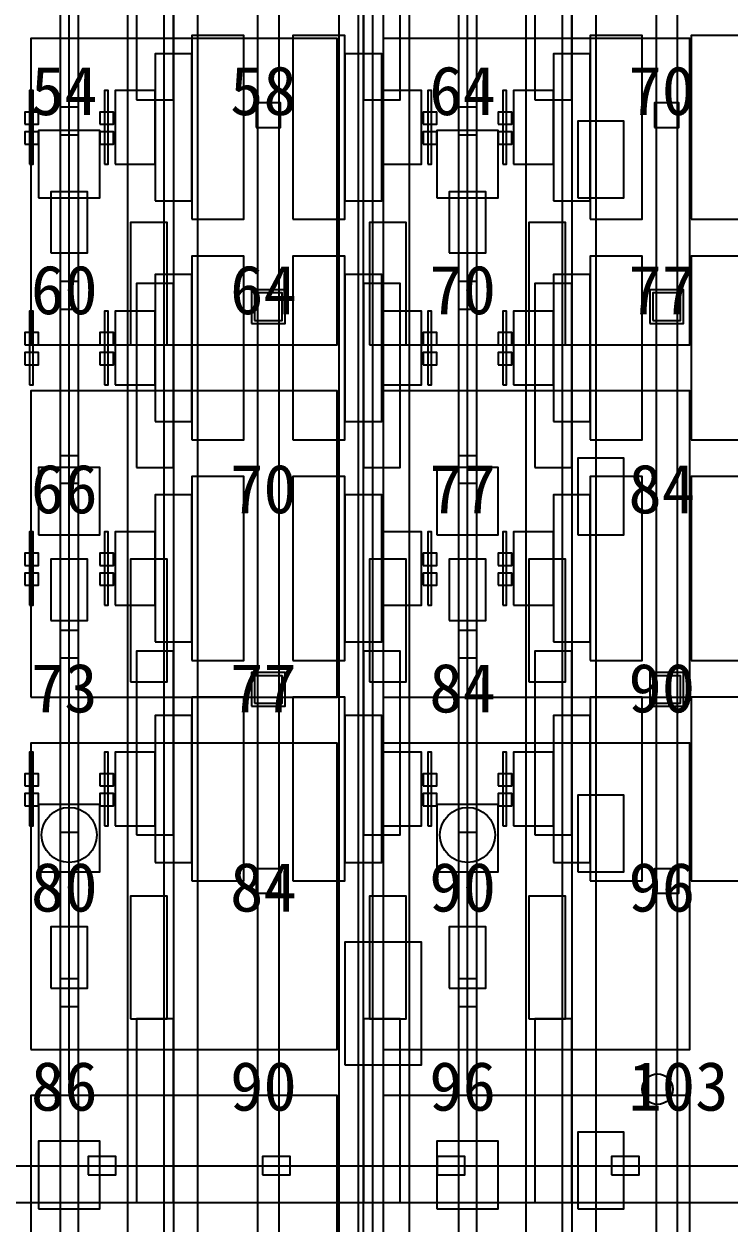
# Model space of a CAD drawing. Header units: metres. Extents: x -1640 to 1560, y -268 to 2338.
# Drawn here: x -178.22 to -155.19, y 1645.3 to 1684.47 of the extents above; entities that cross this region are included whole.
import ezdxf

# ---------------------------------------------------------------- set-up
doc = ezdxf.new("R2010")
doc.units = ezdxf.units.M
for name, color, linetype in [('1F_CHL', 4, 'Continuous'), ('1F_PUMP', 2, 'Continuous'), ('1F_SCR', 3, 'Continuous'), ('1F_STRUCT_COLUMN', 8, 'Continuous'), ('2F_CSF_LATERAL_RACK_CONCEPT', 9, 'Continuous'), ('2F_RFG', 5, 'Continuous'), ('2F_STRUCT_COLUMN', 8, 'Continuous'), ('2F_VMB', 6, 'Continuous'), ('3F_CLEANROOM_OVERHEAD_PIPE_DUCT_CONCEPT', 9, 'Continuous'), ('3F_EHS_EGRESS_DIST_M', 2, 'Continuous'), ('3F_EHS_EXTINGUISHER_HYDRANT_CABINET_CONCEPT', 1, 'Continuous'), ('3F_EHS_GAS_DETECTOR', 6, 'Continuous'), ('3F_ETCH', 2, 'Continuous'), ('3F_FOUP', 5, 'Continuous'), ('3F_OHT', 9, 'Continuous'), ('3F_OHTV', 1, 'Continuous'), ('3F_STK', 3, 'Continuous'), ('3F_STRUCT_COLUMN', 8, 'Continuous'), ('3F_TBAR', 6, 'Continuous'), ('4F_FFU', 1, 'Continuous'), ('4F_STRUCT_PLENUM_TRUSS_CONCEPT', 9, 'Continuous'), ('5F_CHL', 4, 'Continuous'), ('5F_PUMP', 2, 'Continuous'), ('5F_SCR', 3, 'Continuous'), ('5F_STRUCT_COLUMN', 8, 'Continuous'), ('6F_CSF_LATERAL_RACK_CONCEPT', 9, 'Continuous'), ('6F_RFG', 5, 'Continuous'), ('6F_STRUCT_COLUMN', 8, 'Continuous'), ('6F_VMB', 6, 'Continuous'), ('7F_CLEANROOM_OVERHEAD_PIPE_DUCT_CONCEPT', 9, 'Continuous'), ('7F_EHS_EGRESS_DIST_M', 2, 'Continuous'), ('7F_EHS_EXTINGUISHER_HYDRANT_CABINET_CONCEPT', 1, 'Continuous'), ('7F_EHS_GAS_DETECTOR', 6, 'Continuous'), ('7F_ETCH', 2, 'Continuous'), ('7F_FOUP', 5, 'Continuous'), ('7F_OHT', 9, 'Continuous'), ('7F_OHTV', 1, 'Continuous'), ('7F_STK', 3, 'Continuous'), ('7F_STRUCT_COLUMN', 8, 'Continuous'), ('7F_TBAR', 6, 'Continuous'), ('8F_FFU', 1, 'Continuous'), ('8F_STRUCT_PLENUM_TRUSS_CONCEPT', 9, 'Continuous'), ('EHS_TREATED_EXHAUST', 30, 'Continuous'), ('UTIL_GAS.BULK_CONCEPT', 2, 'Continuous'), ('UTIL_PCW.R_CONCEPT', 1, 'Continuous'), ('UTIL_PCW.S_CONCEPT', 6, 'Continuous')]:
    doc.layers.add(name, color=color, linetype=linetype)

msp = doc.modelspace()

# ---------------------------------------------------------------- linework, layer by layer
at = {"layer": '1F_CHL'}
for points in [[(-160.15, 1678.8), (-158.65, 1678.8), (-158.65, 1681.3), (-160.15, 1681.3)], [(-160.15, 1667.8), (-158.65, 1667.8), (-158.65, 1670.3), (-160.15, 1670.3)], [(-160.15, 1656.8), (-158.65, 1656.8), (-158.65, 1659.3), (-160.15, 1659.3)], [(-160.15, 1645.8), (-158.65, 1645.8), (-158.65, 1648.3), (-160.15, 1648.3)]]:
    msp.add_lwpolyline(points, close=True, dxfattribs=at)
at = {"layer": '1F_PUMP'}
for points in [[(-174.75, 1674), (-173.55, 1674), (-173.55, 1678), (-174.75, 1678)], [(-166.95, 1674), (-165.75, 1674), (-165.75, 1678), (-166.95, 1678)], [(-161.75, 1674), (-160.55, 1674), (-160.55, 1678), (-161.75, 1678)], [(-174.75, 1663), (-173.55, 1663), (-173.55, 1667), (-174.75, 1667)], [(-166.95, 1663), (-165.75, 1663), (-165.75, 1667), (-166.95, 1667)], [(-161.75, 1663), (-160.55, 1663), (-160.55, 1667), (-161.75, 1667)], [(-174.75, 1652), (-173.55, 1652), (-173.55, 1656), (-174.75, 1656)], [(-166.95, 1652), (-165.75, 1652), (-165.75, 1656), (-166.95, 1656)], [(-161.75, 1652), (-160.55, 1652), (-160.55, 1656), (-161.75, 1656)]]:
    msp.add_lwpolyline(points, close=True, dxfattribs=at)
at = {"layer": '1F_SCR'}
for points in [[(-177.75, 1678.8), (-175.75, 1678.8), (-175.75, 1681), (-177.75, 1681)], [(-164.75, 1678.8), (-162.75, 1678.8), (-162.75, 1681), (-164.75, 1681)], [(-177.75, 1667.8), (-175.75, 1667.8), (-175.75, 1670), (-177.75, 1670)], [(-164.75, 1667.8), (-162.75, 1667.8), (-162.75, 1670), (-164.75, 1670)], [(-177.75, 1656.8), (-175.75, 1656.8), (-175.75, 1659), (-177.75, 1659)], [(-164.75, 1656.8), (-162.75, 1656.8), (-162.75, 1659), (-164.75, 1659)], [(-177.75, 1645.8), (-175.75, 1645.8), (-175.75, 1648), (-177.75, 1648)], [(-164.75, 1645.8), (-162.75, 1645.8), (-162.75, 1648), (-164.75, 1648)]]:
    msp.add_lwpolyline(points, close=True, dxfattribs=at)
at = {"layer": '1F_STRUCT_COLUMN'}
for points in [[(-170.8, 1674.7), (-169.7, 1674.7), (-169.7, 1675.8), (-170.8, 1675.8)], [(-157.8, 1674.7), (-156.7, 1674.7), (-156.7, 1675.8), (-157.8, 1675.8)], [(-170.8, 1662.2), (-169.7, 1662.2), (-169.7, 1663.3), (-170.8, 1663.3)], [(-157.8, 1662.2), (-156.7, 1662.2), (-156.7, 1663.3), (-157.8, 1663.3)]]:
    msp.add_lwpolyline(points, close=True, dxfattribs=at)
at = {"layer": '2F_CSF_LATERAL_RACK_CONCEPT'}
for points in [[(-173.35, 1573), (-172.55, 1573), (-172.55, 1719), (-173.35, 1719)], [(-167.95, 1573), (-167.15, 1573), (-167.15, 1719), (-167.95, 1719)], [(-160.35, 1573), (-159.55, 1573), (-159.55, 1719), (-160.35, 1719)]]:
    msp.add_lwpolyline(points, close=True, dxfattribs=at)
at = {"layer": '2F_RFG'}
for points in [[(-174.55, 1682), (-173.35, 1682), (-173.35, 1688), (-174.55, 1688)], [(-167.15, 1682), (-165.95, 1682), (-165.95, 1688), (-167.15, 1688)], [(-161.55, 1682), (-160.35, 1682), (-160.35, 1688), (-161.55, 1688)], [(-174.55, 1670), (-173.35, 1670), (-173.35, 1676), (-174.55, 1676)], [(-167.15, 1670), (-165.95, 1670), (-165.95, 1676), (-167.15, 1676)], [(-161.55, 1670), (-160.35, 1670), (-160.35, 1676), (-161.55, 1676)], [(-174.55, 1658), (-173.35, 1658), (-173.35, 1664), (-174.55, 1664)], [(-167.15, 1658), (-165.95, 1658), (-165.95, 1664), (-167.15, 1664)], [(-161.55, 1658), (-160.35, 1658), (-160.35, 1664), (-161.55, 1664)], [(-174.55, 1646), (-173.35, 1646), (-173.35, 1652), (-174.55, 1652)], [(-167.15, 1646), (-165.95, 1646), (-165.95, 1652), (-167.15, 1652)], [(-161.55, 1646), (-160.35, 1646), (-160.35, 1652), (-161.55, 1652)]]:
    msp.add_lwpolyline(points, close=True, dxfattribs=at)
at = {"layer": '2F_STRUCT_COLUMN'}
for points in [[(-170.7, 1674.8), (-169.8, 1674.8), (-169.8, 1675.7), (-170.7, 1675.7)], [(-157.7, 1674.8), (-156.8, 1674.8), (-156.8, 1675.7), (-157.7, 1675.7)], [(-170.7, 1662.3), (-169.8, 1662.3), (-169.8, 1663.2), (-170.7, 1663.2)], [(-157.7, 1662.3), (-156.8, 1662.3), (-156.8, 1663.2), (-157.7, 1663.2)]]:
    msp.add_lwpolyline(points, close=True, dxfattribs=at)
at = {"layer": '2F_VMB'}
for points in [[(-177.35, 1677), (-176.15, 1677), (-176.15, 1679), (-177.35, 1679)], [(-164.35, 1677), (-163.15, 1677), (-163.15, 1679), (-164.35, 1679)], [(-177.35, 1665), (-176.15, 1665), (-176.15, 1667), (-177.35, 1667)], [(-164.35, 1665), (-163.15, 1665), (-163.15, 1667), (-164.35, 1667)], [(-177.35, 1653), (-176.15, 1653), (-176.15, 1655), (-177.35, 1655)], [(-164.35, 1653), (-163.15, 1653), (-163.15, 1655), (-164.35, 1655)]]:
    msp.add_lwpolyline(points, close=True, dxfattribs=at)
at = {"layer": '3F_CLEANROOM_OVERHEAD_PIPE_DUCT_CONCEPT'}
for points in [[(-174.85, 1572), (-173.65, 1572), (-173.65, 1720), (-174.85, 1720)], [(-166.85, 1572), (-165.65, 1572), (-165.65, 1720), (-166.85, 1720)], [(-161.85, 1572), (-160.65, 1572), (-160.65, 1720), (-161.85, 1720)]]:
    msp.add_lwpolyline(points, close=True, dxfattribs=at)
at = {"layer": '3F_EHS_EXTINGUISHER_HYDRANT_CABINET_CONCEPT'}
msp.add_circle((-157.55, 1649.7), 0.5, dxfattribs=at)
at = {"layer": '3F_EHS_GAS_DETECTOR'}
for centre in [(-176.75, 1658), (-163.75, 1658)]:
    msp.add_circle(centre, 0.9, dxfattribs=at)
at = {"layer": '3F_ETCH'}
for points in [[(-172.75, 1678.1), (-171.05, 1678.1), (-171.05, 1684.1), (-172.75, 1684.1)], [(-169.45, 1678.1), (-167.75, 1678.1), (-167.75, 1684.1), (-169.45, 1684.1)], [(-159.75, 1678.1), (-158.05, 1678.1), (-158.05, 1684.1), (-159.75, 1684.1)], [(-156.45, 1678.1), (-154.75, 1678.1), (-154.75, 1684.1), (-156.45, 1684.1)], [(-173.95, 1678.7), (-172.75, 1678.7), (-172.75, 1683.5), (-173.95, 1683.5)], [(-167.75, 1678.7), (-166.55, 1678.7), (-166.55, 1683.5), (-167.75, 1683.5)], [(-160.95, 1678.7), (-159.75, 1678.7), (-159.75, 1683.5), (-160.95, 1683.5)], [(-175.25, 1679.9), (-173.95, 1679.9), (-173.95, 1682.3), (-175.25, 1682.3)], [(-166.55, 1679.9), (-165.25, 1679.9), (-165.25, 1682.3), (-166.55, 1682.3)], [(-162.25, 1679.9), (-160.95, 1679.9), (-160.95, 1682.3), (-162.25, 1682.3)], [(-172.75, 1670.9), (-171.05, 1670.9), (-171.05, 1676.9), (-172.75, 1676.9)], [(-169.45, 1670.9), (-167.75, 1670.9), (-167.75, 1676.9), (-169.45, 1676.9)], [(-159.75, 1670.9), (-158.05, 1670.9), (-158.05, 1676.9), (-159.75, 1676.9)], [(-156.45, 1670.9), (-154.75, 1670.9), (-154.75, 1676.9), (-156.45, 1676.9)], [(-173.95, 1671.5), (-172.75, 1671.5), (-172.75, 1676.3), (-173.95, 1676.3)], [(-167.75, 1671.5), (-166.55, 1671.5), (-166.55, 1676.3), (-167.75, 1676.3)], [(-160.95, 1671.5), (-159.75, 1671.5), (-159.75, 1676.3), (-160.95, 1676.3)], [(-175.25, 1672.7), (-173.95, 1672.7), (-173.95, 1675.1), (-175.25, 1675.1)], [(-166.55, 1672.7), (-165.25, 1672.7), (-165.25, 1675.1), (-166.55, 1675.1)], [(-162.25, 1672.7), (-160.95, 1672.7), (-160.95, 1675.1), (-162.25, 1675.1)], [(-172.75, 1663.7), (-171.05, 1663.7), (-171.05, 1669.7), (-172.75, 1669.7)], [(-169.45, 1663.7), (-167.75, 1663.7), (-167.75, 1669.7), (-169.45, 1669.7)], [(-159.75, 1663.7), (-158.05, 1663.7), (-158.05, 1669.7), (-159.75, 1669.7)], [(-156.45, 1663.7), (-154.75, 1663.7), (-154.75, 1669.7), (-156.45, 1669.7)], [(-173.95, 1664.3), (-172.75, 1664.3), (-172.75, 1669.1), (-173.95, 1669.1)], [(-167.75, 1664.3), (-166.55, 1664.3), (-166.55, 1669.1), (-167.75, 1669.1)], [(-160.95, 1664.3), (-159.75, 1664.3), (-159.75, 1669.1), (-160.95, 1669.1)], [(-175.25, 1665.5), (-173.95, 1665.5), (-173.95, 1667.9), (-175.25, 1667.9)], [(-166.55, 1665.5), (-165.25, 1665.5), (-165.25, 1667.9), (-166.55, 1667.9)], [(-162.25, 1665.5), (-160.95, 1665.5), (-160.95, 1667.9), (-162.25, 1667.9)], [(-172.75, 1656.5), (-171.05, 1656.5), (-171.05, 1662.5), (-172.75, 1662.5)], [(-169.45, 1656.5), (-167.75, 1656.5), (-167.75, 1662.5), (-169.45, 1662.5)], [(-159.75, 1656.5), (-158.05, 1656.5), (-158.05, 1662.5), (-159.75, 1662.5)], [(-156.45, 1656.5), (-154.75, 1656.5), (-154.75, 1662.5), (-156.45, 1662.5)], [(-173.95, 1657.1), (-172.75, 1657.1), (-172.75, 1661.9), (-173.95, 1661.9)], [(-167.75, 1657.1), (-166.55, 1657.1), (-166.55, 1661.9), (-167.75, 1661.9)], [(-160.95, 1657.1), (-159.75, 1657.1), (-159.75, 1661.9), (-160.95, 1661.9)], [(-175.25, 1658.3), (-173.95, 1658.3), (-173.95, 1660.7), (-175.25, 1660.7)], [(-166.55, 1658.3), (-165.25, 1658.3), (-165.25, 1660.7), (-166.55, 1660.7)], [(-162.25, 1658.3), (-160.95, 1658.3), (-160.95, 1660.7), (-162.25, 1660.7)]]:
    msp.add_lwpolyline(points, close=True, dxfattribs=at)
at = {"layer": '3F_FOUP'}
for points in [[(-178.2, 1681.2), (-177.75, 1681.2), (-177.75, 1681.6), (-178.2, 1681.6)], [(-175.75, 1681.2), (-175.3, 1681.2), (-175.3, 1681.6), (-175.75, 1681.6)], [(-165.2, 1681.2), (-164.75, 1681.2), (-164.75, 1681.6), (-165.2, 1681.6)], [(-162.75, 1681.2), (-162.3, 1681.2), (-162.3, 1681.6), (-162.75, 1681.6)], [(-178.2, 1680.55), (-177.75, 1680.55), (-177.75, 1680.95), (-178.2, 1680.95)], [(-175.75, 1680.55), (-175.3, 1680.55), (-175.3, 1680.95), (-175.75, 1680.95)], [(-165.2, 1680.55), (-164.75, 1680.55), (-164.75, 1680.95), (-165.2, 1680.95)], [(-162.75, 1680.55), (-162.3, 1680.55), (-162.3, 1680.95), (-162.75, 1680.95)], [(-178.2, 1674), (-177.75, 1674), (-177.75, 1674.4), (-178.2, 1674.4)], [(-175.75, 1674), (-175.3, 1674), (-175.3, 1674.4), (-175.75, 1674.4)], [(-165.2, 1674), (-164.75, 1674), (-164.75, 1674.4), (-165.2, 1674.4)], [(-162.75, 1674), (-162.3, 1674), (-162.3, 1674.4), (-162.75, 1674.4)], [(-178.2, 1673.35), (-177.75, 1673.35), (-177.75, 1673.75), (-178.2, 1673.75)], [(-175.75, 1673.35), (-175.3, 1673.35), (-175.3, 1673.75), (-175.75, 1673.75)], [(-165.2, 1673.35), (-164.75, 1673.35), (-164.75, 1673.75), (-165.2, 1673.75)], [(-162.75, 1673.35), (-162.3, 1673.35), (-162.3, 1673.75), (-162.75, 1673.75)], [(-178.2, 1666.8), (-177.75, 1666.8), (-177.75, 1667.2), (-178.2, 1667.2)], [(-175.75, 1666.8), (-175.3, 1666.8), (-175.3, 1667.2), (-175.75, 1667.2)], [(-165.2, 1666.8), (-164.75, 1666.8), (-164.75, 1667.2), (-165.2, 1667.2)], [(-162.75, 1666.8), (-162.3, 1666.8), (-162.3, 1667.2), (-162.75, 1667.2)], [(-178.2, 1666.15), (-177.75, 1666.15), (-177.75, 1666.55), (-178.2, 1666.55)], [(-175.75, 1666.15), (-175.3, 1666.15), (-175.3, 1666.55), (-175.75, 1666.55)], [(-165.2, 1666.15), (-164.75, 1666.15), (-164.75, 1666.55), (-165.2, 1666.55)], [(-162.75, 1666.15), (-162.3, 1666.15), (-162.3, 1666.55), (-162.75, 1666.55)], [(-178.2, 1659.6), (-177.75, 1659.6), (-177.75, 1660), (-178.2, 1660)], [(-175.75, 1659.6), (-175.3, 1659.6), (-175.3, 1660), (-175.75, 1660)], [(-165.2, 1659.6), (-164.75, 1659.6), (-164.75, 1660), (-165.2, 1660)], [(-162.75, 1659.6), (-162.3, 1659.6), (-162.3, 1660), (-162.75, 1660)], [(-178.2, 1658.95), (-177.75, 1658.95), (-177.75, 1659.35), (-178.2, 1659.35)], [(-175.75, 1658.95), (-175.3, 1658.95), (-175.3, 1659.35), (-175.75, 1659.35)], [(-165.2, 1658.95), (-164.75, 1658.95), (-164.75, 1659.35), (-165.2, 1659.35)], [(-162.75, 1658.95), (-162.3, 1658.95), (-162.3, 1659.35), (-162.75, 1659.35)]]:
    msp.add_lwpolyline(points, close=True, dxfattribs=at)
at = {"layer": '3F_OHT'}
for p, q in [((-176.75, 1650), (-176.75, 1720)), ((-163.75, 1650), (-163.75, 1720)), ((-281, 1647.2), (-59.5, 1647.2))]:
    msp.add_line(p, q, dxfattribs=at)
at = {"layer": '3F_OHTV'}
for points in [[(-177.05, 1680.86), (-176.45, 1680.86), (-176.45, 1681.76), (-177.05, 1681.76)], [(-164.05, 1680.86), (-163.45, 1680.86), (-163.45, 1681.76), (-164.05, 1681.76)], [(-177.05, 1675.17), (-176.45, 1675.17), (-176.45, 1676.07), (-177.05, 1676.07)], [(-164.05, 1675.17), (-163.45, 1675.17), (-163.45, 1676.07), (-164.05, 1676.07)], [(-177.05, 1669.48), (-176.45, 1669.48), (-176.45, 1670.38), (-177.05, 1670.38)], [(-164.05, 1669.48), (-163.45, 1669.48), (-163.45, 1670.38), (-164.05, 1670.38)], [(-177.05, 1663.78), (-176.45, 1663.78), (-176.45, 1664.68), (-177.05, 1664.68)], [(-164.05, 1663.78), (-163.45, 1663.78), (-163.45, 1664.68), (-164.05, 1664.68)], [(-177.05, 1658.09), (-176.45, 1658.09), (-176.45, 1658.99), (-177.05, 1658.99)], [(-164.05, 1658.09), (-163.45, 1658.09), (-163.45, 1658.99), (-164.05, 1658.99)], [(-177.05, 1652.4), (-176.45, 1652.4), (-176.45, 1653.3), (-177.05, 1653.3)], [(-164.05, 1652.4), (-163.45, 1652.4), (-163.45, 1653.3), (-164.05, 1653.3)], [(-176.13, 1646.9), (-175.23, 1646.9), (-175.23, 1647.5), (-176.13, 1647.5)], [(-170.44, 1646.9), (-169.54, 1646.9), (-169.54, 1647.5), (-170.44, 1647.5)], [(-164.74, 1646.9), (-163.84, 1646.9), (-163.84, 1647.5), (-164.74, 1647.5)], [(-159.05, 1646.9), (-158.15, 1646.9), (-158.15, 1647.5), (-159.05, 1647.5)]]:
    msp.add_lwpolyline(points, close=True, dxfattribs=at)
at = {"layer": '3F_STK'}
msp.add_lwpolyline([(-167.75, 1650.5), (-165.25, 1650.5), (-165.25, 1654.5), (-167.75, 1654.5)], close=True, dxfattribs=at)
at = {"layer": '3F_STRUCT_COLUMN'}
for points in [[(-170.65, 1681.1), (-169.85, 1681.1), (-169.85, 1681.9), (-170.65, 1681.9)], [(-157.65, 1681.1), (-156.85, 1681.1), (-156.85, 1681.9), (-157.65, 1681.9)], [(-170.65, 1656.1), (-169.85, 1656.1), (-169.85, 1656.9), (-170.65, 1656.9)], [(-157.65, 1656.1), (-156.85, 1656.1), (-156.85, 1656.9), (-157.65, 1656.9)]]:
    msp.add_lwpolyline(points, close=True, dxfattribs=at)
at = {"layer": '3F_TBAR'}
for points in [[(-178.05, 1679.9), (-177.93, 1679.9), (-177.93, 1682.3), (-178.05, 1682.3)], [(-175.6, 1679.9), (-175.48, 1679.9), (-175.48, 1682.3), (-175.6, 1682.3)], [(-165.05, 1679.9), (-164.93, 1679.9), (-164.93, 1682.3), (-165.05, 1682.3)], [(-162.6, 1679.9), (-162.48, 1679.9), (-162.48, 1682.3), (-162.6, 1682.3)], [(-178.05, 1672.7), (-177.93, 1672.7), (-177.93, 1675.1), (-178.05, 1675.1)], [(-175.6, 1672.7), (-175.48, 1672.7), (-175.48, 1675.1), (-175.6, 1675.1)], [(-165.05, 1672.7), (-164.93, 1672.7), (-164.93, 1675.1), (-165.05, 1675.1)], [(-162.6, 1672.7), (-162.48, 1672.7), (-162.48, 1675.1), (-162.6, 1675.1)], [(-178.05, 1665.5), (-177.93, 1665.5), (-177.93, 1667.9), (-178.05, 1667.9)], [(-175.6, 1665.5), (-175.48, 1665.5), (-175.48, 1667.9), (-175.6, 1667.9)], [(-165.05, 1665.5), (-164.93, 1665.5), (-164.93, 1667.9), (-165.05, 1667.9)], [(-162.6, 1665.5), (-162.48, 1665.5), (-162.48, 1667.9), (-162.6, 1667.9)], [(-178.05, 1658.3), (-177.93, 1658.3), (-177.93, 1660.7), (-178.05, 1660.7)], [(-175.6, 1658.3), (-175.48, 1658.3), (-175.48, 1660.7), (-175.6, 1660.7)], [(-165.05, 1658.3), (-164.93, 1658.3), (-164.93, 1660.7), (-165.05, 1660.7)], [(-162.6, 1658.3), (-162.48, 1658.3), (-162.48, 1660.7), (-162.6, 1660.7)]]:
    msp.add_lwpolyline(points, close=True, dxfattribs=at)
at = {"layer": '4F_FFU'}
for points in [[(-178, 1674), (-168, 1674), (-168, 1684), (-178, 1684)], [(-166.5, 1674), (-156.5, 1674), (-156.5, 1684), (-166.5, 1684)], [(-178, 1662.5), (-168, 1662.5), (-168, 1672.5), (-178, 1672.5)], [(-166.5, 1662.5), (-156.5, 1662.5), (-156.5, 1672.5), (-166.5, 1672.5)], [(-178, 1651), (-168, 1651), (-168, 1661), (-178, 1661)], [(-166.5, 1651), (-156.5, 1651), (-156.5, 1661), (-166.5, 1661)], [(-178, 1639.5), (-168, 1639.5), (-168, 1649.5), (-178, 1649.5)], [(-166.5, 1639.5), (-156.5, 1639.5), (-156.5, 1649.5), (-166.5, 1649.5)]]:
    msp.add_lwpolyline(points, close=True, dxfattribs=at)
at = {"layer": '4F_STRUCT_PLENUM_TRUSS_CONCEPT'}
for points in [[(-170.6, 1569), (-169.9, 1569), (-169.9, 1723), (-170.6, 1723)], [(-157.6, 1569), (-156.9, 1569), (-156.9, 1723), (-157.6, 1723)]]:
    msp.add_lwpolyline(points, close=True, dxfattribs=at)
at = {"layer": '5F_CHL'}
for points in [[(-160.15, 1678.8), (-158.65, 1678.8), (-158.65, 1681.3), (-160.15, 1681.3)], [(-160.15, 1667.8), (-158.65, 1667.8), (-158.65, 1670.3), (-160.15, 1670.3)], [(-160.15, 1656.8), (-158.65, 1656.8), (-158.65, 1659.3), (-160.15, 1659.3)], [(-160.15, 1645.8), (-158.65, 1645.8), (-158.65, 1648.3), (-160.15, 1648.3)]]:
    msp.add_lwpolyline(points, close=True, dxfattribs=at)
at = {"layer": '5F_PUMP'}
for points in [[(-174.75, 1674), (-173.55, 1674), (-173.55, 1678), (-174.75, 1678)], [(-166.95, 1674), (-165.75, 1674), (-165.75, 1678), (-166.95, 1678)], [(-161.75, 1674), (-160.55, 1674), (-160.55, 1678), (-161.75, 1678)], [(-174.75, 1663), (-173.55, 1663), (-173.55, 1667), (-174.75, 1667)], [(-166.95, 1663), (-165.75, 1663), (-165.75, 1667), (-166.95, 1667)], [(-161.75, 1663), (-160.55, 1663), (-160.55, 1667), (-161.75, 1667)], [(-174.75, 1652), (-173.55, 1652), (-173.55, 1656), (-174.75, 1656)], [(-166.95, 1652), (-165.75, 1652), (-165.75, 1656), (-166.95, 1656)], [(-161.75, 1652), (-160.55, 1652), (-160.55, 1656), (-161.75, 1656)]]:
    msp.add_lwpolyline(points, close=True, dxfattribs=at)
at = {"layer": '5F_SCR'}
for points in [[(-177.75, 1678.8), (-175.75, 1678.8), (-175.75, 1681), (-177.75, 1681)], [(-164.75, 1678.8), (-162.75, 1678.8), (-162.75, 1681), (-164.75, 1681)], [(-177.75, 1667.8), (-175.75, 1667.8), (-175.75, 1670), (-177.75, 1670)], [(-164.75, 1667.8), (-162.75, 1667.8), (-162.75, 1670), (-164.75, 1670)], [(-177.75, 1656.8), (-175.75, 1656.8), (-175.75, 1659), (-177.75, 1659)], [(-164.75, 1656.8), (-162.75, 1656.8), (-162.75, 1659), (-164.75, 1659)], [(-177.75, 1645.8), (-175.75, 1645.8), (-175.75, 1648), (-177.75, 1648)], [(-164.75, 1645.8), (-162.75, 1645.8), (-162.75, 1648), (-164.75, 1648)]]:
    msp.add_lwpolyline(points, close=True, dxfattribs=at)
at = {"layer": '5F_STRUCT_COLUMN'}
for points in [[(-170.8, 1674.7), (-169.7, 1674.7), (-169.7, 1675.8), (-170.8, 1675.8)], [(-157.8, 1674.7), (-156.7, 1674.7), (-156.7, 1675.8), (-157.8, 1675.8)], [(-170.8, 1662.2), (-169.7, 1662.2), (-169.7, 1663.3), (-170.8, 1663.3)], [(-157.8, 1662.2), (-156.7, 1662.2), (-156.7, 1663.3), (-157.8, 1663.3)]]:
    msp.add_lwpolyline(points, close=True, dxfattribs=at)
at = {"layer": '6F_CSF_LATERAL_RACK_CONCEPT'}
for points in [[(-173.35, 1573), (-172.55, 1573), (-172.55, 1719), (-173.35, 1719)], [(-167.95, 1573), (-167.15, 1573), (-167.15, 1719), (-167.95, 1719)], [(-160.35, 1573), (-159.55, 1573), (-159.55, 1719), (-160.35, 1719)]]:
    msp.add_lwpolyline(points, close=True, dxfattribs=at)
at = {"layer": '6F_RFG'}
for points in [[(-174.55, 1682), (-173.35, 1682), (-173.35, 1688), (-174.55, 1688)], [(-167.15, 1682), (-165.95, 1682), (-165.95, 1688), (-167.15, 1688)], [(-161.55, 1682), (-160.35, 1682), (-160.35, 1688), (-161.55, 1688)], [(-174.55, 1670), (-173.35, 1670), (-173.35, 1676), (-174.55, 1676)], [(-167.15, 1670), (-165.95, 1670), (-165.95, 1676), (-167.15, 1676)], [(-161.55, 1670), (-160.35, 1670), (-160.35, 1676), (-161.55, 1676)], [(-174.55, 1658), (-173.35, 1658), (-173.35, 1664), (-174.55, 1664)], [(-167.15, 1658), (-165.95, 1658), (-165.95, 1664), (-167.15, 1664)], [(-161.55, 1658), (-160.35, 1658), (-160.35, 1664), (-161.55, 1664)], [(-174.55, 1646), (-173.35, 1646), (-173.35, 1652), (-174.55, 1652)], [(-167.15, 1646), (-165.95, 1646), (-165.95, 1652), (-167.15, 1652)], [(-161.55, 1646), (-160.35, 1646), (-160.35, 1652), (-161.55, 1652)]]:
    msp.add_lwpolyline(points, close=True, dxfattribs=at)
at = {"layer": '6F_STRUCT_COLUMN'}
for points in [[(-170.7, 1674.8), (-169.8, 1674.8), (-169.8, 1675.7), (-170.7, 1675.7)], [(-157.7, 1674.8), (-156.8, 1674.8), (-156.8, 1675.7), (-157.7, 1675.7)], [(-170.7, 1662.3), (-169.8, 1662.3), (-169.8, 1663.2), (-170.7, 1663.2)], [(-157.7, 1662.3), (-156.8, 1662.3), (-156.8, 1663.2), (-157.7, 1663.2)]]:
    msp.add_lwpolyline(points, close=True, dxfattribs=at)
at = {"layer": '6F_VMB'}
for points in [[(-177.35, 1677), (-176.15, 1677), (-176.15, 1679), (-177.35, 1679)], [(-164.35, 1677), (-163.15, 1677), (-163.15, 1679), (-164.35, 1679)], [(-177.35, 1665), (-176.15, 1665), (-176.15, 1667), (-177.35, 1667)], [(-164.35, 1665), (-163.15, 1665), (-163.15, 1667), (-164.35, 1667)], [(-177.35, 1653), (-176.15, 1653), (-176.15, 1655), (-177.35, 1655)], [(-164.35, 1653), (-163.15, 1653), (-163.15, 1655), (-164.35, 1655)]]:
    msp.add_lwpolyline(points, close=True, dxfattribs=at)
at = {"layer": '7F_CLEANROOM_OVERHEAD_PIPE_DUCT_CONCEPT'}
for points in [[(-174.85, 1572), (-173.65, 1572), (-173.65, 1720), (-174.85, 1720)], [(-166.85, 1572), (-165.65, 1572), (-165.65, 1720), (-166.85, 1720)], [(-161.85, 1572), (-160.65, 1572), (-160.65, 1720), (-161.85, 1720)]]:
    msp.add_lwpolyline(points, close=True, dxfattribs=at)
at = {"layer": '7F_EHS_EXTINGUISHER_HYDRANT_CABINET_CONCEPT'}
msp.add_circle((-157.55, 1649.7), 0.5, dxfattribs=at)
at = {"layer": '7F_EHS_GAS_DETECTOR'}
for centre in [(-176.75, 1658), (-163.75, 1658)]:
    msp.add_circle(centre, 0.9, dxfattribs=at)
at = {"layer": '7F_ETCH'}
for points in [[(-172.75, 1678.1), (-171.05, 1678.1), (-171.05, 1684.1), (-172.75, 1684.1)], [(-169.45, 1678.1), (-167.75, 1678.1), (-167.75, 1684.1), (-169.45, 1684.1)], [(-159.75, 1678.1), (-158.05, 1678.1), (-158.05, 1684.1), (-159.75, 1684.1)], [(-156.45, 1678.1), (-154.75, 1678.1), (-154.75, 1684.1), (-156.45, 1684.1)], [(-173.95, 1678.7), (-172.75, 1678.7), (-172.75, 1683.5), (-173.95, 1683.5)], [(-167.75, 1678.7), (-166.55, 1678.7), (-166.55, 1683.5), (-167.75, 1683.5)], [(-160.95, 1678.7), (-159.75, 1678.7), (-159.75, 1683.5), (-160.95, 1683.5)], [(-175.25, 1679.9), (-173.95, 1679.9), (-173.95, 1682.3), (-175.25, 1682.3)], [(-166.55, 1679.9), (-165.25, 1679.9), (-165.25, 1682.3), (-166.55, 1682.3)], [(-162.25, 1679.9), (-160.95, 1679.9), (-160.95, 1682.3), (-162.25, 1682.3)], [(-172.75, 1670.9), (-171.05, 1670.9), (-171.05, 1676.9), (-172.75, 1676.9)], [(-169.45, 1670.9), (-167.75, 1670.9), (-167.75, 1676.9), (-169.45, 1676.9)], [(-159.75, 1670.9), (-158.05, 1670.9), (-158.05, 1676.9), (-159.75, 1676.9)], [(-156.45, 1670.9), (-154.75, 1670.9), (-154.75, 1676.9), (-156.45, 1676.9)], [(-173.95, 1671.5), (-172.75, 1671.5), (-172.75, 1676.3), (-173.95, 1676.3)], [(-167.75, 1671.5), (-166.55, 1671.5), (-166.55, 1676.3), (-167.75, 1676.3)], [(-160.95, 1671.5), (-159.75, 1671.5), (-159.75, 1676.3), (-160.95, 1676.3)], [(-175.25, 1672.7), (-173.95, 1672.7), (-173.95, 1675.1), (-175.25, 1675.1)], [(-166.55, 1672.7), (-165.25, 1672.7), (-165.25, 1675.1), (-166.55, 1675.1)], [(-162.25, 1672.7), (-160.95, 1672.7), (-160.95, 1675.1), (-162.25, 1675.1)], [(-172.75, 1663.7), (-171.05, 1663.7), (-171.05, 1669.7), (-172.75, 1669.7)], [(-169.45, 1663.7), (-167.75, 1663.7), (-167.75, 1669.7), (-169.45, 1669.7)], [(-159.75, 1663.7), (-158.05, 1663.7), (-158.05, 1669.7), (-159.75, 1669.7)], [(-156.45, 1663.7), (-154.75, 1663.7), (-154.75, 1669.7), (-156.45, 1669.7)], [(-173.95, 1664.3), (-172.75, 1664.3), (-172.75, 1669.1), (-173.95, 1669.1)], [(-167.75, 1664.3), (-166.55, 1664.3), (-166.55, 1669.1), (-167.75, 1669.1)], [(-160.95, 1664.3), (-159.75, 1664.3), (-159.75, 1669.1), (-160.95, 1669.1)], [(-175.25, 1665.5), (-173.95, 1665.5), (-173.95, 1667.9), (-175.25, 1667.9)], [(-166.55, 1665.5), (-165.25, 1665.5), (-165.25, 1667.9), (-166.55, 1667.9)], [(-162.25, 1665.5), (-160.95, 1665.5), (-160.95, 1667.9), (-162.25, 1667.9)], [(-172.75, 1656.5), (-171.05, 1656.5), (-171.05, 1662.5), (-172.75, 1662.5)], [(-169.45, 1656.5), (-167.75, 1656.5), (-167.75, 1662.5), (-169.45, 1662.5)], [(-159.75, 1656.5), (-158.05, 1656.5), (-158.05, 1662.5), (-159.75, 1662.5)], [(-156.45, 1656.5), (-154.75, 1656.5), (-154.75, 1662.5), (-156.45, 1662.5)], [(-173.95, 1657.1), (-172.75, 1657.1), (-172.75, 1661.9), (-173.95, 1661.9)], [(-167.75, 1657.1), (-166.55, 1657.1), (-166.55, 1661.9), (-167.75, 1661.9)], [(-160.95, 1657.1), (-159.75, 1657.1), (-159.75, 1661.9), (-160.95, 1661.9)], [(-175.25, 1658.3), (-173.95, 1658.3), (-173.95, 1660.7), (-175.25, 1660.7)], [(-166.55, 1658.3), (-165.25, 1658.3), (-165.25, 1660.7), (-166.55, 1660.7)], [(-162.25, 1658.3), (-160.95, 1658.3), (-160.95, 1660.7), (-162.25, 1660.7)]]:
    msp.add_lwpolyline(points, close=True, dxfattribs=at)
at = {"layer": '7F_FOUP'}
for points in [[(-178.2, 1681.2), (-177.75, 1681.2), (-177.75, 1681.6), (-178.2, 1681.6)], [(-175.75, 1681.2), (-175.3, 1681.2), (-175.3, 1681.6), (-175.75, 1681.6)], [(-165.2, 1681.2), (-164.75, 1681.2), (-164.75, 1681.6), (-165.2, 1681.6)], [(-162.75, 1681.2), (-162.3, 1681.2), (-162.3, 1681.6), (-162.75, 1681.6)], [(-178.2, 1680.55), (-177.75, 1680.55), (-177.75, 1680.95), (-178.2, 1680.95)], [(-175.75, 1680.55), (-175.3, 1680.55), (-175.3, 1680.95), (-175.75, 1680.95)], [(-165.2, 1680.55), (-164.75, 1680.55), (-164.75, 1680.95), (-165.2, 1680.95)], [(-162.75, 1680.55), (-162.3, 1680.55), (-162.3, 1680.95), (-162.75, 1680.95)], [(-178.2, 1674), (-177.75, 1674), (-177.75, 1674.4), (-178.2, 1674.4)], [(-175.75, 1674), (-175.3, 1674), (-175.3, 1674.4), (-175.75, 1674.4)], [(-165.2, 1674), (-164.75, 1674), (-164.75, 1674.4), (-165.2, 1674.4)], [(-162.75, 1674), (-162.3, 1674), (-162.3, 1674.4), (-162.75, 1674.4)], [(-178.2, 1673.35), (-177.75, 1673.35), (-177.75, 1673.75), (-178.2, 1673.75)], [(-175.75, 1673.35), (-175.3, 1673.35), (-175.3, 1673.75), (-175.75, 1673.75)], [(-165.2, 1673.35), (-164.75, 1673.35), (-164.75, 1673.75), (-165.2, 1673.75)], [(-162.75, 1673.35), (-162.3, 1673.35), (-162.3, 1673.75), (-162.75, 1673.75)], [(-178.2, 1666.8), (-177.75, 1666.8), (-177.75, 1667.2), (-178.2, 1667.2)], [(-175.75, 1666.8), (-175.3, 1666.8), (-175.3, 1667.2), (-175.75, 1667.2)], [(-165.2, 1666.8), (-164.75, 1666.8), (-164.75, 1667.2), (-165.2, 1667.2)], [(-162.75, 1666.8), (-162.3, 1666.8), (-162.3, 1667.2), (-162.75, 1667.2)], [(-178.2, 1666.15), (-177.75, 1666.15), (-177.75, 1666.55), (-178.2, 1666.55)], [(-175.75, 1666.15), (-175.3, 1666.15), (-175.3, 1666.55), (-175.75, 1666.55)], [(-165.2, 1666.15), (-164.75, 1666.15), (-164.75, 1666.55), (-165.2, 1666.55)], [(-162.75, 1666.15), (-162.3, 1666.15), (-162.3, 1666.55), (-162.75, 1666.55)], [(-178.2, 1659.6), (-177.75, 1659.6), (-177.75, 1660), (-178.2, 1660)], [(-175.75, 1659.6), (-175.3, 1659.6), (-175.3, 1660), (-175.75, 1660)], [(-165.2, 1659.6), (-164.75, 1659.6), (-164.75, 1660), (-165.2, 1660)], [(-162.75, 1659.6), (-162.3, 1659.6), (-162.3, 1660), (-162.75, 1660)], [(-178.2, 1658.95), (-177.75, 1658.95), (-177.75, 1659.35), (-178.2, 1659.35)], [(-175.75, 1658.95), (-175.3, 1658.95), (-175.3, 1659.35), (-175.75, 1659.35)], [(-165.2, 1658.95), (-164.75, 1658.95), (-164.75, 1659.35), (-165.2, 1659.35)], [(-162.75, 1658.95), (-162.3, 1658.95), (-162.3, 1659.35), (-162.75, 1659.35)]]:
    msp.add_lwpolyline(points, close=True, dxfattribs=at)
at = {"layer": '7F_OHT'}
for p, q in [((-176.75, 1650), (-176.75, 1720)), ((-163.75, 1650), (-163.75, 1720)), ((-281, 1647.2), (-59.5, 1647.2))]:
    msp.add_line(p, q, dxfattribs=at)
at = {"layer": '7F_OHTV'}
for points in [[(-177.05, 1680.86), (-176.45, 1680.86), (-176.45, 1681.76), (-177.05, 1681.76)], [(-164.05, 1680.86), (-163.45, 1680.86), (-163.45, 1681.76), (-164.05, 1681.76)], [(-177.05, 1675.17), (-176.45, 1675.17), (-176.45, 1676.07), (-177.05, 1676.07)], [(-164.05, 1675.17), (-163.45, 1675.17), (-163.45, 1676.07), (-164.05, 1676.07)], [(-177.05, 1669.48), (-176.45, 1669.48), (-176.45, 1670.38), (-177.05, 1670.38)], [(-164.05, 1669.48), (-163.45, 1669.48), (-163.45, 1670.38), (-164.05, 1670.38)], [(-177.05, 1663.78), (-176.45, 1663.78), (-176.45, 1664.68), (-177.05, 1664.68)], [(-164.05, 1663.78), (-163.45, 1663.78), (-163.45, 1664.68), (-164.05, 1664.68)], [(-177.05, 1658.09), (-176.45, 1658.09), (-176.45, 1658.99), (-177.05, 1658.99)], [(-164.05, 1658.09), (-163.45, 1658.09), (-163.45, 1658.99), (-164.05, 1658.99)], [(-177.05, 1652.4), (-176.45, 1652.4), (-176.45, 1653.3), (-177.05, 1653.3)], [(-164.05, 1652.4), (-163.45, 1652.4), (-163.45, 1653.3), (-164.05, 1653.3)], [(-176.13, 1646.9), (-175.23, 1646.9), (-175.23, 1647.5), (-176.13, 1647.5)], [(-170.44, 1646.9), (-169.54, 1646.9), (-169.54, 1647.5), (-170.44, 1647.5)], [(-164.74, 1646.9), (-163.84, 1646.9), (-163.84, 1647.5), (-164.74, 1647.5)], [(-159.05, 1646.9), (-158.15, 1646.9), (-158.15, 1647.5), (-159.05, 1647.5)]]:
    msp.add_lwpolyline(points, close=True, dxfattribs=at)
at = {"layer": '7F_STK'}
msp.add_lwpolyline([(-167.75, 1650.5), (-165.25, 1650.5), (-165.25, 1654.5), (-167.75, 1654.5)], close=True, dxfattribs=at)
at = {"layer": '7F_STRUCT_COLUMN'}
for points in [[(-170.65, 1681.1), (-169.85, 1681.1), (-169.85, 1681.9), (-170.65, 1681.9)], [(-157.65, 1681.1), (-156.85, 1681.1), (-156.85, 1681.9), (-157.65, 1681.9)], [(-170.65, 1656.1), (-169.85, 1656.1), (-169.85, 1656.9), (-170.65, 1656.9)], [(-157.65, 1656.1), (-156.85, 1656.1), (-156.85, 1656.9), (-157.65, 1656.9)]]:
    msp.add_lwpolyline(points, close=True, dxfattribs=at)
at = {"layer": '7F_TBAR'}
for points in [[(-178.05, 1679.9), (-177.93, 1679.9), (-177.93, 1682.3), (-178.05, 1682.3)], [(-175.6, 1679.9), (-175.48, 1679.9), (-175.48, 1682.3), (-175.6, 1682.3)], [(-165.05, 1679.9), (-164.93, 1679.9), (-164.93, 1682.3), (-165.05, 1682.3)], [(-162.6, 1679.9), (-162.48, 1679.9), (-162.48, 1682.3), (-162.6, 1682.3)], [(-178.05, 1672.7), (-177.93, 1672.7), (-177.93, 1675.1), (-178.05, 1675.1)], [(-175.6, 1672.7), (-175.48, 1672.7), (-175.48, 1675.1), (-175.6, 1675.1)], [(-165.05, 1672.7), (-164.93, 1672.7), (-164.93, 1675.1), (-165.05, 1675.1)], [(-162.6, 1672.7), (-162.48, 1672.7), (-162.48, 1675.1), (-162.6, 1675.1)], [(-178.05, 1665.5), (-177.93, 1665.5), (-177.93, 1667.9), (-178.05, 1667.9)], [(-175.6, 1665.5), (-175.48, 1665.5), (-175.48, 1667.9), (-175.6, 1667.9)], [(-165.05, 1665.5), (-164.93, 1665.5), (-164.93, 1667.9), (-165.05, 1667.9)], [(-162.6, 1665.5), (-162.48, 1665.5), (-162.48, 1667.9), (-162.6, 1667.9)], [(-178.05, 1658.3), (-177.93, 1658.3), (-177.93, 1660.7), (-178.05, 1660.7)], [(-175.6, 1658.3), (-175.48, 1658.3), (-175.48, 1660.7), (-175.6, 1660.7)], [(-165.05, 1658.3), (-164.93, 1658.3), (-164.93, 1660.7), (-165.05, 1660.7)], [(-162.6, 1658.3), (-162.48, 1658.3), (-162.48, 1660.7), (-162.6, 1660.7)]]:
    msp.add_lwpolyline(points, close=True, dxfattribs=at)
at = {"layer": '8F_FFU'}
for points in [[(-178, 1674), (-168, 1674), (-168, 1684), (-178, 1684)], [(-166.5, 1674), (-156.5, 1674), (-156.5, 1684), (-166.5, 1684)], [(-178, 1662.5), (-168, 1662.5), (-168, 1672.5), (-178, 1672.5)], [(-166.5, 1662.5), (-156.5, 1662.5), (-156.5, 1672.5), (-166.5, 1672.5)], [(-178, 1651), (-168, 1651), (-168, 1661), (-178, 1661)], [(-166.5, 1651), (-156.5, 1651), (-156.5, 1661), (-166.5, 1661)], [(-178, 1639.5), (-168, 1639.5), (-168, 1649.5), (-178, 1649.5)], [(-166.5, 1639.5), (-156.5, 1639.5), (-156.5, 1649.5), (-166.5, 1649.5)]]:
    msp.add_lwpolyline(points, close=True, dxfattribs=at)
at = {"layer": '8F_STRUCT_PLENUM_TRUSS_CONCEPT'}
for points in [[(-170.6, 1569), (-169.9, 1569), (-169.9, 1723), (-170.6, 1723)], [(-157.6, 1569), (-156.9, 1569), (-156.9, 1723), (-157.6, 1723)]]:
    msp.add_lwpolyline(points, close=True, dxfattribs=at)
at = {"layer": 'EHS_TREATED_EXHAUST'}
for points in [[(-177.05, 1573), (-176.45, 1573), (-176.45, 1731), (-177.05, 1731)], [(-177.05, 1573), (-176.45, 1573), (-176.45, 1731), (-177.05, 1731)], [(-164.05, 1573), (-163.45, 1573), (-163.45, 1731), (-164.05, 1731)], [(-164.05, 1573), (-163.45, 1573), (-163.45, 1731), (-164.05, 1731)]]:
    msp.add_lwpolyline(points, close=True, dxfattribs=at)
at = {"layer": 'UTIL_GAS.BULK_CONCEPT'}
msp.add_line((-279.35, 1646), (188.35, 1646), dxfattribs=at)
msp.add_line((-279.35, 1646), (188.35, 1646), dxfattribs=at)
at = {"layer": 'UTIL_PCW.R_CONCEPT'}
msp.add_line((-166.495, 1574.78), (-166.495, 1717.23), dxfattribs=at)
msp.add_line((-166.495, 1574.78), (-166.495, 1717.23), dxfattribs=at)
at = {"layer": 'UTIL_PCW.S_CONCEPT'}
msp.add_line((-167.305, 1574.78), (-167.305, 1717.23), dxfattribs=at)
msp.add_line((-167.305, 1574.78), (-167.305, 1717.23), dxfattribs=at)

# ---------------------------------------------------------------- texts
at = {"layer": '3F_EHS_EGRESS_DIST_M'}
for s, p in [('54', (-178, 1681.5)), ('58', (-171.5, 1681.5)), ('64', (-165, 1681.5)), ('70', (-158.5, 1681.5)), ('60', (-178, 1675)), ('64', (-171.5, 1675)), ('70', (-165, 1675)), ('77', (-158.5, 1675)), ('66', (-178, 1668.5)), ('70', (-171.5, 1668.5)), ('77', (-165, 1668.5)), ('84', (-158.5, 1668.5)), ('73', (-178, 1662)), ('77', (-171.5, 1662)), ('84', (-165, 1662)), ('90', (-158.5, 1662)), ('80', (-178, 1655.5)), ('84', (-171.5, 1655.5)), ('90', (-165, 1655.5)), ('96', (-158.5, 1655.5)), ('86', (-178, 1649)), ('90', (-171.5, 1649)), ('96', (-165, 1649)), ('103', (-158.5, 1649))]:
    msp.add_text(s, height=1.6, dxfattribs=at).set_placement(p)
at = {"layer": '7F_EHS_EGRESS_DIST_M'}
for s, p in [('54', (-178, 1681.5)), ('58', (-171.5, 1681.5)), ('64', (-165, 1681.5)), ('70', (-158.5, 1681.5)), ('60', (-178, 1675)), ('64', (-171.5, 1675)), ('70', (-165, 1675)), ('77', (-158.5, 1675)), ('66', (-178, 1668.5)), ('70', (-171.5, 1668.5)), ('77', (-165, 1668.5)), ('84', (-158.5, 1668.5)), ('73', (-178, 1662)), ('77', (-171.5, 1662)), ('84', (-165, 1662)), ('90', (-158.5, 1662)), ('80', (-178, 1655.5)), ('84', (-171.5, 1655.5)), ('90', (-165, 1655.5)), ('96', (-158.5, 1655.5)), ('86', (-178, 1649)), ('90', (-171.5, 1649)), ('96', (-165, 1649)), ('103', (-158.5, 1649))]:
    msp.add_text(s, height=1.6, dxfattribs=at).set_placement(p)

doc.saveas('drawing.dxf')
